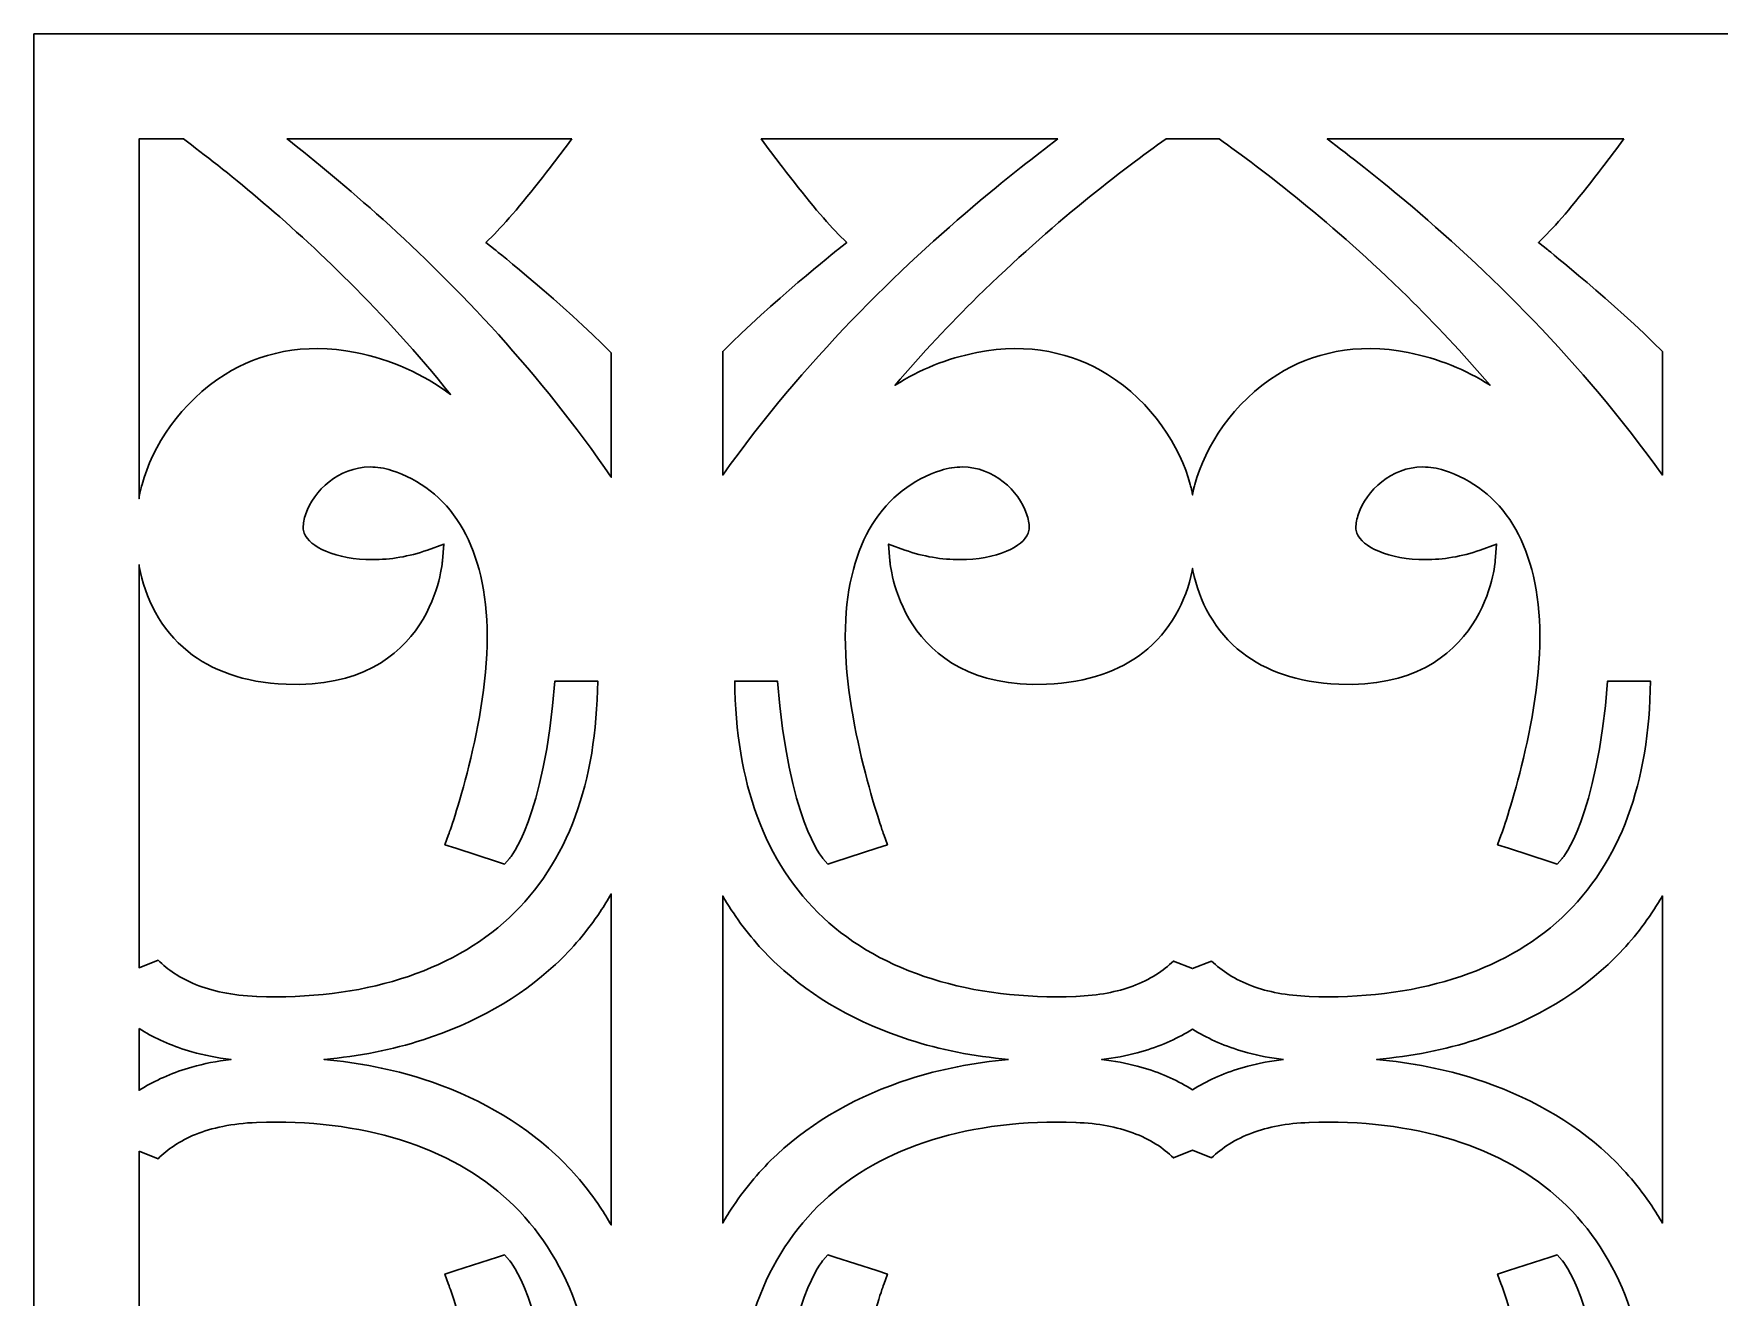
# Model space of a CAD drawing. Header units: centimetres. Extents: x -7.84 to -1.5, y -6.5 to 3.01.
# Drawn here: x -7.842 to -4.671, y 0.636 to 3.014 of the extents above; entities that cross this region are included whole.
import ezdxf

# ---------------------------------------------------------------- set-up
doc = ezdxf.new("R2010")
doc.units = ezdxf.units.CM
doc.header["$MEASUREMENT"] = 0
doc.layers.add('layer 1', color=7, linetype='Continuous')

msp = doc.modelspace()

# ---------------------------------------------------------------- linework, layer by layer
at = {"layer": 'layer 1', "color": 250, "lineweight": 30}
for points, knots in [([(-7.84198, 3.01416), (-7.84198, 3.01416), (-1.49953, 3.01416), (-1.49953, 3.01416), (-1.49953, 3.01416), (-1.49953, 3.01416), (-1.49953, -6.49951), (-1.49953, -6.49951), (-1.49953, -6.49951), (-1.49953, -6.49951), (-7.84198, -6.49951), (-7.84198, -6.49951), (-7.84198, -6.49951), (-7.84198, -6.49951), (-7.84198, 3.01416), (-7.84198, 3.01416)], [0, 0, 0, 0, 0.2, 0.2, 0.2, 0.2, 0.4, 0.4, 0.4, 0.4, 0.6, 0.6, 0.6, 0.6, 1, 1, 1, 1]), ([(-7.56014, 2.81596), (-7.48252, 2.75825), (-7.36833, 2.66657), (-7.24764, 2.54618), (-7.24764, 2.54618), (-7.18468, 2.48339), (-7.11997, 2.41278), (-7.05777, 2.33515), (-7.05777, 2.33515), (-7.10939, 2.37365), (-7.1695, 2.40071), (-7.23641, 2.41398), (-7.23641, 2.41398), (-7.33499, 2.43351), (-7.41743, 2.41274), (-7.48198, 2.37277), (-7.48198, 2.37277), (-7.56587, 2.32084), (-7.61921, 2.23602), (-7.63815, 2.16559), (-7.63815, 2.16559), (-7.63935, 2.16113), (-7.64031, 2.15734), (-7.64101, 2.15424), (-7.64101, 2.15424), (-7.64162, 2.15154), (-7.64241, 2.14764), (-7.64337, 2.14252), (-7.64337, 2.14252), (-7.64337, 2.14252), (-7.64378, 2.13894), (-7.64378, 2.13894), (-7.64378, 2.13894), (-7.64378, 2.13894), (-7.64378, 2.81596), (-7.64378, 2.81596), (-7.64378, 2.81596), (-7.64378, 2.81596), (-7.56014, 2.81596), (-7.56014, 2.81596)], [0, 0, 0, 0, 0.0909091, 0.0909091, 0.0909091, 0.0909091, 0.1818182, 0.1818182, 0.1818182, 0.1818182, 0.2727273, 0.2727273, 0.2727273, 0.2727273, 0.3636364, 0.3636364, 0.3636364, 0.3636364, 0.4545455, 0.4545455, 0.4545455, 0.4545455, 0.5454545, 0.5454545, 0.5454545, 0.5454545, 0.6363636, 0.6363636, 0.6363636, 0.6363636, 0.7272727, 0.7272727, 0.7272727, 0.7272727, 0.8181818, 0.8181818, 0.8181818, 0.8181818, 1, 1, 1, 1]), ([(-6.82964, 2.81596), (-6.84299, 2.79811), (-6.85643, 2.78034), (-6.86967, 2.76316), (-6.86967, 2.76316), (-6.91034, 2.71036), (-6.94874, 2.66334), (-6.97529, 2.63702), (-6.97529, 2.63702), (-6.97529, 2.63702), (-6.99115, 2.62129), (-6.99115, 2.62129), (-6.99115, 2.62129), (-6.99115, 2.62129), (-6.97365, 2.60723), (-6.97365, 2.60723), (-6.97365, 2.60723), (-6.97328, 2.60693), (-6.84601, 2.50504), (-6.75529, 2.41325), (-6.75529, 2.41325), (-6.75529, 2.41325), (-6.75529, 2.17919), (-6.75529, 2.17919), (-6.75529, 2.17919), (-6.88835, 2.37431), (-7.04562, 2.5385), (-7.18472, 2.66423), (-7.18472, 2.66423), (-7.25041, 2.72362), (-7.31211, 2.77446), (-7.36529, 2.81596), (-7.36529, 2.81596), (-7.36529, 2.81596), (-6.82964, 2.81596), (-6.82964, 2.81596)], [0, 0, 0, 0, 0.1, 0.1, 0.1, 0.1, 0.2, 0.2, 0.2, 0.2, 0.3, 0.3, 0.3, 0.3, 0.4, 0.4, 0.4, 0.4, 0.5, 0.5, 0.5, 0.5, 0.6, 0.6, 0.6, 0.6, 0.7, 0.7, 0.7, 0.7, 0.8, 0.8, 0.8, 0.8, 1, 1, 1, 1]), ([(-5.91507, 2.81596), (-5.95828, 2.78365), (-6.00779, 2.74491), (-6.06102, 2.70019), (-6.06102, 2.70019), (-6.21247, 2.57292), (-6.39401, 2.39714), (-6.54571, 2.18325), (-6.54571, 2.18325), (-6.54571, 2.18325), (-6.54571, 2.41608), (-6.54571, 2.41608), (-6.54571, 2.41608), (-6.45556, 2.50688), (-6.33031, 2.60694), (-6.32994, 2.60723), (-6.32994, 2.60723), (-6.32994, 2.60723), (-6.31239, 2.62128), (-6.31239, 2.62128), (-6.31239, 2.62128), (-6.31239, 2.62128), (-6.32838, 2.6371), (-6.32838, 2.6371), (-6.32838, 2.6371), (-6.35493, 2.66335), (-6.39296, 2.71023), (-6.43319, 2.76289), (-6.43319, 2.76289), (-6.44638, 2.78015), (-6.45979, 2.79801), (-6.47311, 2.81596), (-6.47311, 2.81596), (-6.47311, 2.81596), (-5.91507, 2.81596), (-5.91507, 2.81596)], [0, 0, 0, 0, 0.1, 0.1, 0.1, 0.1, 0.2, 0.2, 0.2, 0.2, 0.3, 0.3, 0.3, 0.3, 0.4, 0.4, 0.4, 0.4, 0.5, 0.5, 0.5, 0.5, 0.6, 0.6, 0.6, 0.6, 0.7, 0.7, 0.7, 0.7, 0.8, 0.8, 0.8, 0.8, 1, 1, 1, 1]), ([(-5.61186, 2.81596), (-5.53078, 2.75871), (-5.39753, 2.65722), (-5.25741, 2.51922), (-5.25741, 2.51922), (-5.20583, 2.46843), (-5.15332, 2.41268), (-5.10212, 2.35236), (-5.10212, 2.35236), (-5.14784, 2.38177), (-5.19944, 2.40278), (-5.2559, 2.41398), (-5.2559, 2.41398), (-5.35461, 2.4335), (-5.43704, 2.41276), (-5.50154, 2.37281), (-5.50154, 2.37281), (-5.58541, 2.32088), (-5.63862, 2.23604), (-5.65758, 2.16559), (-5.65758, 2.16559), (-5.65838, 2.16258), (-5.65903, 2.16006), (-5.65953, 2.15796), (-5.65953, 2.15796), (-5.65999, 2.15608), (-5.66057, 2.15347), (-5.66127, 2.15019), (-5.66127, 2.15019), (-5.66127, 2.15019), (-5.66176, 2.14613), (-5.66176, 2.14613), (-5.66176, 2.14613), (-5.66176, 2.14613), (-5.66225, 2.15019), (-5.66225, 2.15019), (-5.66225, 2.15019), (-5.66295, 2.15347), (-5.66353, 2.15608), (-5.66398, 2.15796), (-5.66398, 2.15796), (-5.66449, 2.16006), (-5.66513, 2.16258), (-5.66594, 2.16559), (-5.66594, 2.16559), (-5.6849, 2.23604), (-5.73811, 2.32088), (-5.82198, 2.37281), (-5.82198, 2.37281), (-5.88648, 2.41276), (-5.96891, 2.4335), (-6.06762, 2.41398), (-6.06762, 2.41398), (-6.12408, 2.40278), (-6.17567, 2.38177), (-6.2214, 2.35236), (-6.2214, 2.35236), (-6.1702, 2.41268), (-6.11768, 2.46843), (-6.06611, 2.51922), (-6.06611, 2.51922), (-5.92599, 2.65722), (-5.79274, 2.75871), (-5.71166, 2.81596), (-5.71166, 2.81596), (-5.71166, 2.81596), (-5.61186, 2.81596), (-5.61186, 2.81596)], [0, 0, 0, 0, 0.0555556, 0.0555556, 0.0555556, 0.0555556, 0.1111111, 0.1111111, 0.1111111, 0.1111111, 0.1666667, 0.1666667, 0.1666667, 0.1666667, 0.2222222, 0.2222222, 0.2222222, 0.2222222, 0.2777778, 0.2777778, 0.2777778, 0.2777778, 0.3333333, 0.3333333, 0.3333333, 0.3333333, 0.3888889, 0.3888889, 0.3888889, 0.3888889, 0.4444444, 0.4444444, 0.4444444, 0.4444444, 0.5, 0.5, 0.5, 0.5, 0.5555556, 0.5555556, 0.5555556, 0.5555556, 0.6111111, 0.6111111, 0.6111111, 0.6111111, 0.6666667, 0.6666667, 0.6666667, 0.6666667, 0.7222222, 0.7222222, 0.7222222, 0.7222222, 0.7777778, 0.7777778, 0.7777778, 0.7777778, 0.8333333, 0.8333333, 0.8333333, 0.8333333, 0.8888889, 0.8888889, 0.8888889, 0.8888889, 1, 1, 1, 1]), ([(-4.85042, 2.81596), (-4.86373, 2.79801), (-4.87714, 2.78015), (-4.89033, 2.76289), (-4.89033, 2.76289), (-4.93056, 2.71023), (-4.96859, 2.66335), (-4.99513, 2.6371), (-4.99513, 2.6371), (-4.99513, 2.6371), (-5.01113, 2.62128), (-5.01113, 2.62128), (-5.01113, 2.62128), (-5.01113, 2.62128), (-4.99358, 2.60723), (-4.99358, 2.60723), (-4.99358, 2.60723), (-4.99321, 2.60694), (-4.86796, 2.50688), (-4.77781, 2.41608), (-4.77781, 2.41608), (-4.77781, 2.41608), (-4.77781, 2.18325), (-4.77781, 2.18325), (-4.77781, 2.18325), (-4.92951, 2.39714), (-5.11105, 2.57292), (-5.2625, 2.70019), (-5.2625, 2.70019), (-5.31573, 2.74491), (-5.36524, 2.78365), (-5.40845, 2.81596), (-5.40845, 2.81596), (-5.40845, 2.81596), (-4.85042, 2.81596), (-4.85042, 2.81596)], [0, 0, 0, 0, 0.1, 0.1, 0.1, 0.1, 0.2, 0.2, 0.2, 0.2, 0.3, 0.3, 0.3, 0.3, 0.4, 0.4, 0.4, 0.4, 0.5, 0.5, 0.5, 0.5, 0.6, 0.6, 0.6, 0.6, 0.7, 0.7, 0.7, 0.7, 0.8, 0.8, 0.8, 0.8, 1, 1, 1, 1]), ([(-7.64378, 2.0148), (-7.64378, 2.0148), (-7.64337, 2.01115), (-7.64337, 2.01115), (-7.64337, 2.01115), (-7.6322, 1.95213), (-7.60447, 1.89344), (-7.55135, 1.85103), (-7.55135, 1.85103), (-7.50791, 1.81634), (-7.44804, 1.79291), (-7.36721, 1.78973), (-7.36721, 1.78973), (-7.09008, 1.77872), (-7.07303, 2.02105), (-7.07297, 2.02175), (-7.07297, 2.02175), (-7.07297, 2.02175), (-7.07035, 2.05355), (-7.07035, 2.05355), (-7.07035, 2.05355), (-7.07035, 2.05355), (-7.10124, 2.04232), (-7.10124, 2.04232), (-7.10124, 2.04232), (-7.1358, 2.02976), (-7.17136, 2.02421), (-7.20434, 2.02421), (-7.20434, 2.02421), (-7.23807, 2.02421), (-7.26861, 2.03), (-7.29214, 2.04), (-7.29214, 2.04), (-7.31315, 2.04894), (-7.32793, 2.06077), (-7.33308, 2.07407), (-7.33308, 2.07407), (-7.33431, 2.07725), (-7.33495, 2.08067), (-7.33495, 2.08434), (-7.33495, 2.08434), (-7.33495, 2.09239), (-7.33331, 2.1012), (-7.33019, 2.11025), (-7.33019, 2.11025), (-7.32278, 2.13181), (-7.30743, 2.15398), (-7.28626, 2.17083), (-7.28626, 2.17083), (-7.26544, 2.18738), (-7.23898, 2.19861), (-7.209, 2.19861), (-7.209, 2.19861), (-7.19619, 2.19861), (-7.18266, 2.19656), (-7.16857, 2.19201), (-7.16857, 2.19201), (-7.11597, 2.175), (-7.07116, 2.1415), (-7.03957, 2.09019), (-7.03957, 2.09019), (-7.00981, 2.04182), (-6.99154, 1.97743), (-6.98913, 1.89581), (-6.98913, 1.89581), (-6.98398, 1.72177), (-7.06115, 1.50743), (-7.06137, 1.50682), (-7.06137, 1.50682), (-7.06137, 1.50682), (-7.06829, 1.48743), (-7.06829, 1.48743), (-7.06829, 1.48743), (-7.06829, 1.48743), (-7.0481, 1.48092), (-7.0481, 1.48092), (-7.0481, 1.48092), (-7.0481, 1.48092), (-6.96945, 1.45555), (-6.96945, 1.45555), (-6.96945, 1.45555), (-6.96945, 1.45555), (-6.95598, 1.45121), (-6.95598, 1.45121), (-6.95598, 1.45121), (-6.95598, 1.45121), (-6.94683, 1.46182), (-6.94683, 1.46182), (-6.94683, 1.46182), (-6.94664, 1.46204), (-6.88203, 1.53454), (-6.8613, 1.79571), (-6.8613, 1.79571), (-6.8613, 1.79571), (-6.78089, 1.79571), (-6.78089, 1.79571), (-6.78089, 1.79571), (-6.78192, 1.69974), (-6.79606, 1.6147), (-6.82313, 1.54104), (-6.82313, 1.54104), (-6.85098, 1.46525), (-6.89258, 1.4014), (-6.94774, 1.34996), (-6.94774, 1.34996), (-7.00253, 1.29879), (-7.07189, 1.26005), (-7.15187, 1.23499), (-7.15187, 1.23499), (-7.23248, 1.20972), (-7.32405, 1.19833), (-7.42262, 1.20204), (-7.42262, 1.20204), (-7.42262, 1.20204), (-7.42254, 1.20204), (-7.42254, 1.20204), (-7.42254, 1.20204), (-7.46925, 1.20387), (-7.50697, 1.21216), (-7.53742, 1.22453), (-7.53742, 1.22453), (-7.56723, 1.23663), (-7.59016, 1.25266), (-7.6078, 1.27027), (-7.6078, 1.27027), (-7.6078, 1.27027), (-7.64378, 1.25613), (-7.64378, 1.25613), (-7.64378, 1.25613), (-7.64378, 1.25613), (-7.64378, 2.0148), (-7.64378, 2.0148)], [0, 0, 0, 0, 0.0294118, 0.0294118, 0.0294118, 0.0294118, 0.0588235, 0.0588235, 0.0588235, 0.0588235, 0.0882353, 0.0882353, 0.0882353, 0.0882353, 0.1176471, 0.1176471, 0.1176471, 0.1176471, 0.1470588, 0.1470588, 0.1470588, 0.1470588, 0.1764706, 0.1764706, 0.1764706, 0.1764706, 0.2058824, 0.2058824, 0.2058824, 0.2058824, 0.2352941, 0.2352941, 0.2352941, 0.2352941, 0.2647059, 0.2647059, 0.2647059, 0.2647059, 0.2941176, 0.2941176, 0.2941176, 0.2941176, 0.3235294, 0.3235294, 0.3235294, 0.3235294, 0.3529412, 0.3529412, 0.3529412, 0.3529412, 0.3823529, 0.3823529, 0.3823529, 0.3823529, 0.4117647, 0.4117647, 0.4117647, 0.4117647, 0.4411765, 0.4411765, 0.4411765, 0.4411765, 0.4705882, 0.4705882, 0.4705882, 0.4705882, 0.5, 0.5, 0.5, 0.5, 0.5294118, 0.5294118, 0.5294118, 0.5294118, 0.5588235, 0.5588235, 0.5588235, 0.5588235, 0.5882353, 0.5882353, 0.5882353, 0.5882353, 0.6176471, 0.6176471, 0.6176471, 0.6176471, 0.6470588, 0.6470588, 0.6470588, 0.6470588, 0.6764706, 0.6764706, 0.6764706, 0.6764706, 0.7058824, 0.7058824, 0.7058824, 0.7058824, 0.7352941, 0.7352941, 0.7352941, 0.7352941, 0.7647059, 0.7647059, 0.7647059, 0.7647059, 0.7941176, 0.7941176, 0.7941176, 0.7941176, 0.8235294, 0.8235294, 0.8235294, 0.8235294, 0.8529412, 0.8529412, 0.8529412, 0.8529412, 0.8823529, 0.8823529, 0.8823529, 0.8823529, 0.9117647, 0.9117647, 0.9117647, 0.9117647, 0.9411765, 0.9411765, 0.9411765, 0.9411765, 1, 1, 1, 1]), ([(-5.62595, 1.26873), (-5.62595, 1.26873), (-5.66176, 1.25443), (-5.66176, 1.25443), (-5.66176, 1.25443), (-5.66176, 1.25443), (-5.69757, 1.26873), (-5.69757, 1.26873), (-5.69757, 1.26873), (-5.71658, 1.25019), (-5.74155, 1.23351), (-5.77433, 1.22144), (-5.77433, 1.22144), (-5.80327, 1.21079), (-5.8384, 1.20371), (-5.88105, 1.20204), (-5.88105, 1.20204), (-5.88105, 1.20204), (-5.88097, 1.20204), (-5.88097, 1.20204), (-5.88097, 1.20204), (-5.97954, 1.19833), (-6.07111, 1.20971), (-6.15177, 1.23498), (-6.15177, 1.23498), (-6.23185, 1.26005), (-6.30132, 1.29879), (-6.3563, 1.34996), (-6.3563, 1.34996), (-6.41139, 1.40142), (-6.45301, 1.46533), (-6.48089, 1.54119), (-6.48089, 1.54119), (-6.50795, 1.61482), (-6.52211, 1.69981), (-6.52315, 1.79571), (-6.52315, 1.79571), (-6.52315, 1.79571), (-6.44274, 1.79571), (-6.44274, 1.79571), (-6.44274, 1.79571), (-6.42205, 1.53452), (-6.3574, 1.46204), (-6.35721, 1.46182), (-6.35721, 1.46182), (-6.35721, 1.46182), (-6.34806, 1.45121), (-6.34806, 1.45121), (-6.34806, 1.45121), (-6.34806, 1.45121), (-6.33459, 1.45555), (-6.33459, 1.45555), (-6.33459, 1.45555), (-6.33459, 1.45555), (-6.25594, 1.48092), (-6.25594, 1.48092), (-6.25594, 1.48092), (-6.25594, 1.48092), (-6.23574, 1.48743), (-6.23574, 1.48743), (-6.23574, 1.48743), (-6.23574, 1.48743), (-6.24266, 1.50682), (-6.24266, 1.50682), (-6.24266, 1.50682), (-6.24288, 1.50743), (-6.32006, 1.72177), (-6.31491, 1.89581), (-6.31491, 1.89581), (-6.31249, 1.97743), (-6.29423, 2.04182), (-6.26446, 2.09019), (-6.26446, 2.09019), (-6.23288, 2.1415), (-6.18807, 2.175), (-6.13547, 2.19201), (-6.13547, 2.19201), (-6.12138, 2.19656), (-6.10786, 2.19861), (-6.09506, 2.19861), (-6.09506, 2.19861), (-6.0651, 2.19861), (-6.03865, 2.18739), (-6.01785, 2.17084), (-6.01785, 2.17084), (-5.99668, 2.154), (-5.98133, 2.13183), (-5.97391, 2.11028), (-5.97391, 2.11028), (-5.97079, 2.10121), (-5.96915, 2.09239), (-5.96915, 2.08434), (-5.96915, 2.08434), (-5.96915, 2.08067), (-5.96979, 2.07725), (-5.97102, 2.07407), (-5.97102, 2.07407), (-5.97617, 2.06077), (-5.99095, 2.04894), (-6.01196, 2.04), (-6.01196, 2.04), (-6.03549, 2.03), (-6.06603, 2.02421), (-6.09976, 2.02421), (-6.09976, 2.02421), (-6.13274, 2.02421), (-6.16829, 2.02976), (-6.20286, 2.04232), (-6.20286, 2.04232), (-6.20286, 2.04232), (-6.23375, 2.05355), (-6.23375, 2.05355), (-6.23375, 2.05355), (-6.23375, 2.05355), (-6.23113, 2.02175), (-6.23113, 2.02175), (-6.23113, 2.02175), (-6.23107, 2.02105), (-6.21402, 1.77872), (-5.93683, 1.78973), (-5.93683, 1.78973), (-5.85764, 1.79285), (-5.79861, 1.81534), (-5.75545, 1.84877), (-5.75545, 1.84877), (-5.70293, 1.88945), (-5.67457, 1.94591), (-5.66225, 2.0034), (-5.66225, 2.0034), (-5.66225, 2.0034), (-5.66176, 2.00753), (-5.66176, 2.00753), (-5.66176, 2.00753), (-5.66176, 2.00753), (-5.66127, 2.0034), (-5.66127, 2.0034), (-5.66127, 2.0034), (-5.64895, 1.94591), (-5.62059, 1.88945), (-5.56807, 1.84877), (-5.56807, 1.84877), (-5.52491, 1.81534), (-5.46588, 1.79285), (-5.38669, 1.78973), (-5.38669, 1.78973), (-5.1095, 1.77872), (-5.09245, 2.02105), (-5.09239, 2.02175), (-5.09239, 2.02175), (-5.09239, 2.02175), (-5.08977, 2.05355), (-5.08977, 2.05355), (-5.08977, 2.05355), (-5.08977, 2.05355), (-5.12066, 2.04232), (-5.12066, 2.04232), (-5.12066, 2.04232), (-5.15523, 2.02976), (-5.19078, 2.02421), (-5.22376, 2.02421), (-5.22376, 2.02421), (-5.25749, 2.02421), (-5.28803, 2.03), (-5.31156, 2.04), (-5.31156, 2.04), (-5.33257, 2.04894), (-5.34735, 2.06077), (-5.3525, 2.07407), (-5.3525, 2.07407), (-5.35373, 2.07725), (-5.35437, 2.08067), (-5.35437, 2.08434), (-5.35437, 2.08434), (-5.35437, 2.09239), (-5.35273, 2.10121), (-5.3496, 2.11028), (-5.3496, 2.11028), (-5.34219, 2.13183), (-5.32684, 2.154), (-5.30567, 2.17084), (-5.30567, 2.17084), (-5.28487, 2.18739), (-5.25842, 2.19861), (-5.22846, 2.19861), (-5.22846, 2.19861), (-5.21566, 2.19861), (-5.20214, 2.19656), (-5.18805, 2.19201), (-5.18805, 2.19201), (-5.13545, 2.175), (-5.09064, 2.1415), (-5.05906, 2.09019), (-5.05906, 2.09019), (-5.02929, 2.04182), (-5.01103, 1.97743), (-5.00861, 1.89581), (-5.00861, 1.89581), (-5.00346, 1.72177), (-5.08064, 1.50743), (-5.08086, 1.50682), (-5.08086, 1.50682), (-5.08086, 1.50682), (-5.08778, 1.48743), (-5.08778, 1.48743), (-5.08778, 1.48743), (-5.08778, 1.48743), (-5.06758, 1.48092), (-5.06758, 1.48092), (-5.06758, 1.48092), (-5.06758, 1.48092), (-4.98893, 1.45555), (-4.98893, 1.45555), (-4.98893, 1.45555), (-4.98893, 1.45555), (-4.97546, 1.45121), (-4.97546, 1.45121), (-4.97546, 1.45121), (-4.97546, 1.45121), (-4.96631, 1.46182), (-4.96631, 1.46182), (-4.96631, 1.46182), (-4.96612, 1.46204), (-4.90147, 1.53452), (-4.88078, 1.79571), (-4.88078, 1.79571), (-4.88078, 1.79571), (-4.80037, 1.79571), (-4.80037, 1.79571), (-4.80037, 1.79571), (-4.80141, 1.69981), (-4.81557, 1.61482), (-4.84263, 1.54119), (-4.84263, 1.54119), (-4.87051, 1.46533), (-4.91212, 1.40142), (-4.96722, 1.34996), (-4.96722, 1.34996), (-5.0222, 1.29879), (-5.09167, 1.26005), (-5.17174, 1.23498), (-5.17174, 1.23498), (-5.25241, 1.20971), (-5.34398, 1.19833), (-5.44255, 1.20204), (-5.44255, 1.20204), (-5.44255, 1.20204), (-5.44247, 1.20204), (-5.44247, 1.20204), (-5.44247, 1.20204), (-5.48512, 1.20371), (-5.52025, 1.21079), (-5.54918, 1.22144), (-5.54918, 1.22144), (-5.58197, 1.23351), (-5.60694, 1.25019), (-5.62595, 1.26873)], [0, 0, 0, 0, 0.0153846, 0.0153846, 0.0153846, 0.0153846, 0.0307692, 0.0307692, 0.0307692, 0.0307692, 0.0461538, 0.0461538, 0.0461538, 0.0461538, 0.0615385, 0.0615385, 0.0615385, 0.0615385, 0.0769231, 0.0769231, 0.0769231, 0.0769231, 0.0923077, 0.0923077, 0.0923077, 0.0923077, 0.1076923, 0.1076923, 0.1076923, 0.1076923, 0.1230769, 0.1230769, 0.1230769, 0.1230769, 0.1384615, 0.1384615, 0.1384615, 0.1384615, 0.1538462, 0.1538462, 0.1538462, 0.1538462, 0.1692308, 0.1692308, 0.1692308, 0.1692308, 0.1846154, 0.1846154, 0.1846154, 0.1846154, 0.2, 0.2, 0.2, 0.2, 0.2153846, 0.2153846, 0.2153846, 0.2153846, 0.2307692, 0.2307692, 0.2307692, 0.2307692, 0.2461538, 0.2461538, 0.2461538, 0.2461538, 0.2615385, 0.2615385, 0.2615385, 0.2615385, 0.2769231, 0.2769231, 0.2769231, 0.2769231, 0.2923077, 0.2923077, 0.2923077, 0.2923077, 0.3076923, 0.3076923, 0.3076923, 0.3076923, 0.3230769, 0.3230769, 0.3230769, 0.3230769, 0.3384615, 0.3384615, 0.3384615, 0.3384615, 0.3538462, 0.3538462, 0.3538462, 0.3538462, 0.3692308, 0.3692308, 0.3692308, 0.3692308, 0.3846154, 0.3846154, 0.3846154, 0.3846154, 0.4, 0.4, 0.4, 0.4, 0.4153846, 0.4153846, 0.4153846, 0.4153846, 0.4307692, 0.4307692, 0.4307692, 0.4307692, 0.4461538, 0.4461538, 0.4461538, 0.4461538, 0.4615385, 0.4615385, 0.4615385, 0.4615385, 0.4769231, 0.4769231, 0.4769231, 0.4769231, 0.4923077, 0.4923077, 0.4923077, 0.4923077, 0.5076923, 0.5076923, 0.5076923, 0.5076923, 0.5230769, 0.5230769, 0.5230769, 0.5230769, 0.5384615, 0.5384615, 0.5384615, 0.5384615, 0.5538462, 0.5538462, 0.5538462, 0.5538462, 0.5692308, 0.5692308, 0.5692308, 0.5692308, 0.5846154, 0.5846154, 0.5846154, 0.5846154, 0.6, 0.6, 0.6, 0.6, 0.6153846, 0.6153846, 0.6153846, 0.6153846, 0.6307692, 0.6307692, 0.6307692, 0.6307692, 0.6461538, 0.6461538, 0.6461538, 0.6461538, 0.6615385, 0.6615385, 0.6615385, 0.6615385, 0.6769231, 0.6769231, 0.6769231, 0.6769231, 0.6923077, 0.6923077, 0.6923077, 0.6923077, 0.7076923, 0.7076923, 0.7076923, 0.7076923, 0.7230769, 0.7230769, 0.7230769, 0.7230769, 0.7384615, 0.7384615, 0.7384615, 0.7384615, 0.7538462, 0.7538462, 0.7538462, 0.7538462, 0.7692308, 0.7692308, 0.7692308, 0.7692308, 0.7846154, 0.7846154, 0.7846154, 0.7846154, 0.8, 0.8, 0.8, 0.8, 0.8153846, 0.8153846, 0.8153846, 0.8153846, 0.8307692, 0.8307692, 0.8307692, 0.8307692, 0.8461538, 0.8461538, 0.8461538, 0.8461538, 0.8615385, 0.8615385, 0.8615385, 0.8615385, 0.8769231, 0.8769231, 0.8769231, 0.8769231, 0.8923077, 0.8923077, 0.8923077, 0.8923077, 0.9076923, 0.9076923, 0.9076923, 0.9076923, 0.9230769, 0.9230769, 0.9230769, 0.9230769, 0.9384615, 0.9384615, 0.9384615, 0.9384615, 0.9538462, 0.9538462, 0.9538462, 0.9538462, 0.9692308, 0.9692308, 0.9692308, 0.9692308, 1, 1, 1, 1]), ([(-6.75529, 1.08011), (-6.75529, 1.08011), (-6.75529, 0.77185), (-6.75529, 0.77185), (-6.75529, 0.77185), (-6.76191, 0.78334), (-6.76887, 0.79457), (-6.77617, 0.80551), (-6.77617, 0.80551), (-6.80024, 0.8416), (-6.82814, 0.87477), (-6.86024, 0.90461), (-6.86024, 0.90461), (-6.92834, 0.96782), (-7.01291, 1.01561), (-7.10934, 1.04643), (-7.10934, 1.04643), (-7.16751, 1.06503), (-7.22999, 1.07747), (-7.29576, 1.08343), (-7.29576, 1.08343), (-7.22999, 1.08939), (-7.16751, 1.10183), (-7.10934, 1.12042), (-7.10934, 1.12042), (-7.01291, 1.15125), (-6.92834, 1.19904), (-6.86024, 1.26225), (-6.86024, 1.26225), (-6.82814, 1.29208), (-6.80024, 1.32525), (-6.77617, 1.36134), (-6.77617, 1.36134), (-6.76887, 1.37229), (-6.76191, 1.38352), (-6.75529, 1.39501), (-6.75529, 1.39501), (-6.75529, 1.39501), (-6.75529, 1.08675), (-6.75529, 1.08675), (-6.75529, 1.08675), (-6.75529, 1.08675), (-6.75529, 1.08011), (-6.75529, 1.08011)], [0, 0, 0, 0, 0.0833333, 0.0833333, 0.0833333, 0.0833333, 0.1666667, 0.1666667, 0.1666667, 0.1666667, 0.25, 0.25, 0.25, 0.25, 0.3333333, 0.3333333, 0.3333333, 0.3333333, 0.4166667, 0.4166667, 0.4166667, 0.4166667, 0.5, 0.5, 0.5, 0.5, 0.5833333, 0.5833333, 0.5833333, 0.5833333, 0.6666667, 0.6666667, 0.6666667, 0.6666667, 0.75, 0.75, 0.75, 0.75, 0.8333333, 0.8333333, 0.8333333, 0.8333333, 1, 1, 1, 1]), ([(-6.00796, 1.08343), (-6.07383, 1.07747), (-6.1364, 1.06502), (-6.19461, 1.04642), (-6.19461, 1.04642), (-6.29107, 1.01558), (-6.37556, 0.9678), (-6.44342, 0.90461), (-6.44342, 0.90461), (-6.4747, 0.87556), (-6.50196, 0.84309), (-6.52565, 0.80769), (-6.52565, 0.80769), (-6.53265, 0.79722), (-6.53933, 0.78651), (-6.54571, 0.77557), (-6.54571, 0.77557), (-6.54571, 0.77557), (-6.54571, 1.06641), (-6.54571, 1.06641), (-6.54571, 1.06641), (-6.54571, 1.06641), (-6.54571, 1.08011), (-6.54571, 1.08011), (-6.54571, 1.08011), (-6.54571, 1.08011), (-6.54571, 1.08675), (-6.54571, 1.08675), (-6.54571, 1.08675), (-6.54571, 1.08675), (-6.54571, 1.10045), (-6.54571, 1.10045), (-6.54571, 1.10045), (-6.54571, 1.10045), (-6.54571, 1.39129), (-6.54571, 1.39129), (-6.54571, 1.39129), (-6.53933, 1.38034), (-6.53265, 1.36963), (-6.52565, 1.35917), (-6.52565, 1.35917), (-6.50196, 1.32376), (-6.4747, 1.2913), (-6.44342, 1.26225), (-6.44342, 1.26225), (-6.37556, 1.19906), (-6.29107, 1.15127), (-6.19461, 1.12044), (-6.19461, 1.12044), (-6.1364, 1.10183), (-6.07383, 1.08939), (-6.00796, 1.08343)], [0, 0, 0, 0, 0.0714286, 0.0714286, 0.0714286, 0.0714286, 0.1428571, 0.1428571, 0.1428571, 0.1428571, 0.2142857, 0.2142857, 0.2142857, 0.2142857, 0.2857143, 0.2857143, 0.2857143, 0.2857143, 0.3571429, 0.3571429, 0.3571429, 0.3571429, 0.4285714, 0.4285714, 0.4285714, 0.4285714, 0.5, 0.5, 0.5, 0.5, 0.5714286, 0.5714286, 0.5714286, 0.5714286, 0.6428571, 0.6428571, 0.6428571, 0.6428571, 0.7142857, 0.7142857, 0.7142857, 0.7142857, 0.7857143, 0.7857143, 0.7857143, 0.7857143, 0.8571429, 0.8571429, 0.8571429, 0.8571429, 1, 1, 1, 1]), ([(-4.77781, 1.08011), (-4.77781, 1.08011), (-4.77781, 1.06641), (-4.77781, 1.06641), (-4.77781, 1.06641), (-4.77781, 1.06641), (-4.77781, 0.77557), (-4.77781, 0.77557), (-4.77781, 0.77557), (-4.78419, 0.78651), (-4.79087, 0.79722), (-4.79787, 0.80769), (-4.79787, 0.80769), (-4.82156, 0.84309), (-4.84882, 0.87556), (-4.8801, 0.90461), (-4.8801, 0.90461), (-4.94796, 0.9678), (-5.03245, 1.01558), (-5.12891, 1.04642), (-5.12891, 1.04642), (-5.18712, 1.06502), (-5.24969, 1.07747), (-5.31556, 1.08343), (-5.31556, 1.08343), (-5.24969, 1.08939), (-5.18712, 1.10183), (-5.12891, 1.12044), (-5.12891, 1.12044), (-5.03245, 1.15127), (-4.94796, 1.19906), (-4.8801, 1.26225), (-4.8801, 1.26225), (-4.84882, 1.2913), (-4.82156, 1.32376), (-4.79787, 1.35917), (-4.79787, 1.35917), (-4.79087, 1.36963), (-4.78419, 1.38034), (-4.77781, 1.39129), (-4.77781, 1.39129), (-4.77781, 1.39129), (-4.77781, 1.10045), (-4.77781, 1.10045), (-4.77781, 1.10045), (-4.77781, 1.10045), (-4.77781, 1.08675), (-4.77781, 1.08675), (-4.77781, 1.08675), (-4.77781, 1.08675), (-4.77781, 1.08011), (-4.77781, 1.08011)], [0, 0, 0, 0, 0.0714286, 0.0714286, 0.0714286, 0.0714286, 0.1428571, 0.1428571, 0.1428571, 0.1428571, 0.2142857, 0.2142857, 0.2142857, 0.2142857, 0.2857143, 0.2857143, 0.2857143, 0.2857143, 0.3571429, 0.3571429, 0.3571429, 0.3571429, 0.4285714, 0.4285714, 0.4285714, 0.4285714, 0.5, 0.5, 0.5, 0.5, 0.5714286, 0.5714286, 0.5714286, 0.5714286, 0.6428571, 0.6428571, 0.6428571, 0.6428571, 0.7142857, 0.7142857, 0.7142857, 0.7142857, 0.7857143, 0.7857143, 0.7857143, 0.7857143, 0.8571429, 0.8571429, 0.8571429, 0.8571429, 1, 1, 1, 1]), ([(-7.64378, 1.14151), (-7.64378, 1.14151), (-7.6337, 1.13554), (-7.6337, 1.13554), (-7.6337, 1.13554), (-7.60834, 1.12053), (-7.57879, 1.1075), (-7.54436, 1.0978), (-7.54436, 1.0978), (-7.52182, 1.09145), (-7.49733, 1.08653), (-7.47071, 1.08343), (-7.47071, 1.08343), (-7.49733, 1.08032), (-7.52182, 1.07541), (-7.54436, 1.06905), (-7.54436, 1.06905), (-7.57879, 1.05935), (-7.60834, 1.04632), (-7.6337, 1.03131), (-7.6337, 1.03131), (-7.6337, 1.03131), (-7.64378, 1.02534), (-7.64378, 1.02534), (-7.64378, 1.02534), (-7.64378, 1.02534), (-7.64378, 1.14151), (-7.64378, 1.14151)], [0, 0, 0, 0, 0.125, 0.125, 0.125, 0.125, 0.25, 0.25, 0.25, 0.25, 0.375, 0.375, 0.375, 0.375, 0.5, 0.5, 0.5, 0.5, 0.625, 0.625, 0.625, 0.625, 0.75, 0.75, 0.75, 0.75, 1, 1, 1, 1]), ([(-5.49071, 1.08343), (-5.51471, 1.08064), (-5.53692, 1.07638), (-5.55748, 1.07095), (-5.55748, 1.07095), (-5.5938, 1.06133), (-5.62494, 1.04798), (-5.6516, 1.03241), (-5.6516, 1.03241), (-5.6516, 1.03241), (-5.66176, 1.02647), (-5.66176, 1.02647), (-5.66176, 1.02647), (-5.66176, 1.02647), (-5.67192, 1.03241), (-5.67192, 1.03241), (-5.67192, 1.03241), (-5.69858, 1.04798), (-5.72971, 1.06133), (-5.76604, 1.07095), (-5.76604, 1.07095), (-5.7866, 1.07638), (-5.80881, 1.08064), (-5.8328, 1.08343), (-5.8328, 1.08343), (-5.80881, 1.08622), (-5.7866, 1.09047), (-5.76604, 1.09591), (-5.76604, 1.09591), (-5.72971, 1.10553), (-5.69858, 1.11888), (-5.67192, 1.13445), (-5.67192, 1.13445), (-5.67192, 1.13445), (-5.66176, 1.14039), (-5.66176, 1.14039), (-5.66176, 1.14039), (-5.66176, 1.14039), (-5.6516, 1.13445), (-5.6516, 1.13445), (-5.6516, 1.13445), (-5.62494, 1.11888), (-5.5938, 1.10553), (-5.55748, 1.09591), (-5.55748, 1.09591), (-5.53692, 1.09047), (-5.51471, 1.08622), (-5.49071, 1.08343)], [0, 0, 0, 0, 0.0769231, 0.0769231, 0.0769231, 0.0769231, 0.1538462, 0.1538462, 0.1538462, 0.1538462, 0.2307692, 0.2307692, 0.2307692, 0.2307692, 0.3076923, 0.3076923, 0.3076923, 0.3076923, 0.3846154, 0.3846154, 0.3846154, 0.3846154, 0.4615385, 0.4615385, 0.4615385, 0.4615385, 0.5384615, 0.5384615, 0.5384615, 0.5384615, 0.6153846, 0.6153846, 0.6153846, 0.6153846, 0.6923077, 0.6923077, 0.6923077, 0.6923077, 0.7692308, 0.7692308, 0.7692308, 0.7692308, 0.8461538, 0.8461538, 0.8461538, 0.8461538, 1, 1, 1, 1]), ([(-7.64378, 0.91073), (-7.64378, 0.91073), (-7.6078, 0.89658), (-7.6078, 0.89658), (-7.6078, 0.89658), (-7.59016, 0.91419), (-7.56723, 0.93021), (-7.53742, 0.94232), (-7.53742, 0.94232), (-7.50697, 0.95469), (-7.46925, 0.96299), (-7.42254, 0.96481), (-7.42254, 0.96481), (-7.42254, 0.96481), (-7.42262, 0.96481), (-7.42262, 0.96481), (-7.42262, 0.96481), (-7.32405, 0.96853), (-7.23248, 0.95714), (-7.15187, 0.93187), (-7.15187, 0.93187), (-7.07189, 0.9068), (-7.00253, 0.86807), (-6.94774, 0.8169), (-6.94774, 0.8169), (-6.89258, 0.76546), (-6.85098, 0.7016), (-6.82313, 0.62582), (-6.82313, 0.62582), (-6.79606, 0.55215), (-6.78192, 0.46711), (-6.78089, 0.37114), (-6.78089, 0.37114), (-6.78089, 0.37114), (-6.8613, 0.37114), (-6.8613, 0.37114), (-6.8613, 0.37114), (-6.88203, 0.63232), (-6.94664, 0.70481), (-6.94683, 0.70503), (-6.94683, 0.70503), (-6.94683, 0.70503), (-6.95598, 0.71565), (-6.95598, 0.71565), (-6.95598, 0.71565), (-6.95598, 0.71565), (-6.96945, 0.71131), (-6.96945, 0.71131), (-6.96945, 0.71131), (-6.96945, 0.71131), (-7.0481, 0.68594), (-7.0481, 0.68594), (-7.0481, 0.68594), (-7.0481, 0.68594), (-7.06829, 0.67942), (-7.06829, 0.67942), (-7.06829, 0.67942), (-7.06829, 0.67942), (-7.06137, 0.66004), (-7.06137, 0.66004), (-7.06137, 0.66004), (-7.06115, 0.65942), (-6.98398, 0.44508), (-6.98913, 0.27104), (-6.98913, 0.27104), (-6.99154, 0.18942), (-7.00981, 0.12503), (-7.03957, 0.07667), (-7.03957, 0.07667), (-7.07116, 0.02535), (-7.11597, -0.00815), (-7.16857, -0.02516), (-7.16857, -0.02516), (-7.18266, -0.02971), (-7.19619, -0.03175), (-7.209, -0.03175), (-7.209, -0.03175), (-7.23898, -0.03175), (-7.26544, -0.02053), (-7.28626, -0.00397), (-7.28626, -0.00397), (-7.30743, 0.01287), (-7.32278, 0.03504), (-7.33019, 0.0566), (-7.33019, 0.0566), (-7.33331, 0.06566), (-7.33495, 0.07447), (-7.33495, 0.08252), (-7.33495, 0.08252), (-7.33495, 0.08618), (-7.33431, 0.08961), (-7.33308, 0.09279), (-7.33308, 0.09279), (-7.32793, 0.10609), (-7.31315, 0.11792), (-7.29214, 0.12685), (-7.29214, 0.12685), (-7.26861, 0.13685), (-7.23807, 0.14264), (-7.20434, 0.14264), (-7.20434, 0.14264), (-7.17136, 0.14264), (-7.1358, 0.13709), (-7.10124, 0.12453), (-7.10124, 0.12453), (-7.10124, 0.12453), (-7.07035, 0.1133), (-7.07035, 0.1133), (-7.07035, 0.1133), (-7.07035, 0.1133), (-7.07297, 0.14511), (-7.07297, 0.14511), (-7.07297, 0.14511), (-7.07303, 0.14581), (-7.09008, 0.38813), (-7.36721, 0.37713), (-7.36721, 0.37713), (-7.44804, 0.37394), (-7.50791, 0.35051), (-7.55135, 0.31583), (-7.55135, 0.31583), (-7.60447, 0.27341), (-7.6322, 0.21472), (-7.64337, 0.15571), (-7.64337, 0.15571), (-7.64337, 0.15571), (-7.64378, 0.15205), (-7.64378, 0.15205), (-7.64378, 0.15205), (-7.64378, 0.15205), (-7.64378, 0.91073), (-7.64378, 0.91073)], [0, 0, 0, 0, 0.0294118, 0.0294118, 0.0294118, 0.0294118, 0.0588235, 0.0588235, 0.0588235, 0.0588235, 0.0882353, 0.0882353, 0.0882353, 0.0882353, 0.1176471, 0.1176471, 0.1176471, 0.1176471, 0.1470588, 0.1470588, 0.1470588, 0.1470588, 0.1764706, 0.1764706, 0.1764706, 0.1764706, 0.2058824, 0.2058824, 0.2058824, 0.2058824, 0.2352941, 0.2352941, 0.2352941, 0.2352941, 0.2647059, 0.2647059, 0.2647059, 0.2647059, 0.2941176, 0.2941176, 0.2941176, 0.2941176, 0.3235294, 0.3235294, 0.3235294, 0.3235294, 0.3529412, 0.3529412, 0.3529412, 0.3529412, 0.3823529, 0.3823529, 0.3823529, 0.3823529, 0.4117647, 0.4117647, 0.4117647, 0.4117647, 0.4411765, 0.4411765, 0.4411765, 0.4411765, 0.4705882, 0.4705882, 0.4705882, 0.4705882, 0.5, 0.5, 0.5, 0.5, 0.5294118, 0.5294118, 0.5294118, 0.5294118, 0.5588235, 0.5588235, 0.5588235, 0.5588235, 0.5882353, 0.5882353, 0.5882353, 0.5882353, 0.6176471, 0.6176471, 0.6176471, 0.6176471, 0.6470588, 0.6470588, 0.6470588, 0.6470588, 0.6764706, 0.6764706, 0.6764706, 0.6764706, 0.7058824, 0.7058824, 0.7058824, 0.7058824, 0.7352941, 0.7352941, 0.7352941, 0.7352941, 0.7647059, 0.7647059, 0.7647059, 0.7647059, 0.7941176, 0.7941176, 0.7941176, 0.7941176, 0.8235294, 0.8235294, 0.8235294, 0.8235294, 0.8529412, 0.8529412, 0.8529412, 0.8529412, 0.8823529, 0.8823529, 0.8823529, 0.8823529, 0.9117647, 0.9117647, 0.9117647, 0.9117647, 0.9411765, 0.9411765, 0.9411765, 0.9411765, 1, 1, 1, 1]), ([(-5.62595, 0.89813), (-5.62595, 0.89813), (-5.66176, 0.91243), (-5.66176, 0.91243), (-5.66176, 0.91243), (-5.66176, 0.91243), (-5.69757, 0.89813), (-5.69757, 0.89813), (-5.69757, 0.89813), (-5.71658, 0.91667), (-5.74155, 0.93334), (-5.77433, 0.94541), (-5.77433, 0.94541), (-5.80327, 0.95606), (-5.8384, 0.96315), (-5.88105, 0.96481), (-5.88105, 0.96481), (-5.88105, 0.96481), (-5.88097, 0.96481), (-5.88097, 0.96481), (-5.88097, 0.96481), (-5.97954, 0.96853), (-6.07111, 0.95714), (-6.15177, 0.93188), (-6.15177, 0.93188), (-6.23185, 0.9068), (-6.30132, 0.86807), (-6.3563, 0.8169), (-6.3563, 0.8169), (-6.41139, 0.76543), (-6.45301, 0.70153), (-6.48089, 0.62567), (-6.48089, 0.62567), (-6.50795, 0.55204), (-6.52211, 0.46705), (-6.52315, 0.37114), (-6.52315, 0.37114), (-6.52315, 0.37114), (-6.44274, 0.37114), (-6.44274, 0.37114), (-6.44274, 0.37114), (-6.42205, 0.63233), (-6.3574, 0.70481), (-6.35721, 0.70503), (-6.35721, 0.70503), (-6.35721, 0.70503), (-6.34806, 0.71565), (-6.34806, 0.71565), (-6.34806, 0.71565), (-6.34806, 0.71565), (-6.33459, 0.71131), (-6.33459, 0.71131), (-6.33459, 0.71131), (-6.33459, 0.71131), (-6.25594, 0.68594), (-6.25594, 0.68594), (-6.25594, 0.68594), (-6.25594, 0.68594), (-6.23574, 0.67942), (-6.23574, 0.67942), (-6.23574, 0.67942), (-6.23574, 0.67942), (-6.24266, 0.66004), (-6.24266, 0.66004), (-6.24266, 0.66004), (-6.24288, 0.65942), (-6.32006, 0.44508), (-6.31491, 0.27104), (-6.31491, 0.27104), (-6.31249, 0.18942), (-6.29423, 0.12503), (-6.26446, 0.07667), (-6.26446, 0.07667), (-6.23288, 0.02535), (-6.18807, -0.00815), (-6.13547, -0.02516), (-6.13547, -0.02516), (-6.12138, -0.02971), (-6.10786, -0.03175), (-6.09506, -0.03175), (-6.09506, -0.03175), (-6.0651, -0.03175), (-6.03865, -0.02053), (-6.01785, -0.00398), (-6.01785, -0.00398), (-5.99668, 0.01285), (-5.98133, 0.03503), (-5.97391, 0.05658), (-5.97391, 0.05658), (-5.97079, 0.06564), (-5.96915, 0.07446), (-5.96915, 0.08252), (-5.96915, 0.08252), (-5.96915, 0.08618), (-5.96979, 0.08961), (-5.97102, 0.09279), (-5.97102, 0.09279), (-5.97617, 0.10609), (-5.99095, 0.11792), (-6.01196, 0.12685), (-6.01196, 0.12685), (-6.03549, 0.13685), (-6.06603, 0.14264), (-6.09976, 0.14264), (-6.09976, 0.14264), (-6.13274, 0.14264), (-6.16829, 0.13709), (-6.20286, 0.12453), (-6.20286, 0.12453), (-6.20286, 0.12453), (-6.23375, 0.1133), (-6.23375, 0.1133), (-6.23375, 0.1133), (-6.23375, 0.1133), (-6.23113, 0.14511), (-6.23113, 0.14511), (-6.23113, 0.14511), (-6.23107, 0.14581), (-6.21402, 0.38813), (-5.93683, 0.37713), (-5.93683, 0.37713), (-5.85764, 0.37401), (-5.79861, 0.35152), (-5.75545, 0.31809), (-5.75545, 0.31809), (-5.70293, 0.2774), (-5.67457, 0.22095), (-5.66225, 0.16346), (-5.66225, 0.16346), (-5.66225, 0.16346), (-5.66176, 0.15933), (-5.66176, 0.15933), (-5.66176, 0.15933), (-5.66176, 0.15933), (-5.66127, 0.16346), (-5.66127, 0.16346), (-5.66127, 0.16346), (-5.64895, 0.22095), (-5.62059, 0.2774), (-5.56807, 0.31809), (-5.56807, 0.31809), (-5.52491, 0.35152), (-5.46588, 0.37401), (-5.38669, 0.37713), (-5.38669, 0.37713), (-5.1095, 0.38813), (-5.09245, 0.14581), (-5.09239, 0.14511), (-5.09239, 0.14511), (-5.09239, 0.14511), (-5.08977, 0.1133), (-5.08977, 0.1133), (-5.08977, 0.1133), (-5.08977, 0.1133), (-5.12066, 0.12453), (-5.12066, 0.12453), (-5.12066, 0.12453), (-5.15523, 0.13709), (-5.19078, 0.14264), (-5.22376, 0.14264), (-5.22376, 0.14264), (-5.25749, 0.14264), (-5.28803, 0.13685), (-5.31156, 0.12685), (-5.31156, 0.12685), (-5.33257, 0.11792), (-5.34735, 0.10609), (-5.3525, 0.09279), (-5.3525, 0.09279), (-5.35373, 0.08961), (-5.35437, 0.08618), (-5.35437, 0.08252), (-5.35437, 0.08252), (-5.35437, 0.07446), (-5.35273, 0.06564), (-5.3496, 0.05658), (-5.3496, 0.05658), (-5.34219, 0.03503), (-5.32684, 0.01285), (-5.30567, -0.00398), (-5.30567, -0.00398), (-5.28487, -0.02053), (-5.25842, -0.03175), (-5.22846, -0.03175), (-5.22846, -0.03175), (-5.21566, -0.03175), (-5.20214, -0.02971), (-5.18805, -0.02516), (-5.18805, -0.02516), (-5.13545, -0.00815), (-5.09064, 0.02535), (-5.05906, 0.07667), (-5.05906, 0.07667), (-5.02929, 0.12503), (-5.01103, 0.18942), (-5.00861, 0.27104), (-5.00861, 0.27104), (-5.00346, 0.44508), (-5.08064, 0.65942), (-5.08086, 0.66004), (-5.08086, 0.66004), (-5.08086, 0.66004), (-5.08778, 0.67942), (-5.08778, 0.67942), (-5.08778, 0.67942), (-5.08778, 0.67942), (-5.06758, 0.68594), (-5.06758, 0.68594), (-5.06758, 0.68594), (-5.06758, 0.68594), (-4.98893, 0.71131), (-4.98893, 0.71131), (-4.98893, 0.71131), (-4.98893, 0.71131), (-4.97546, 0.71565), (-4.97546, 0.71565), (-4.97546, 0.71565), (-4.97546, 0.71565), (-4.96631, 0.70503), (-4.96631, 0.70503), (-4.96631, 0.70503), (-4.96612, 0.70481), (-4.90147, 0.63233), (-4.88078, 0.37114), (-4.88078, 0.37114), (-4.88078, 0.37114), (-4.80037, 0.37114), (-4.80037, 0.37114), (-4.80037, 0.37114), (-4.80141, 0.46705), (-4.81557, 0.55204), (-4.84263, 0.62567), (-4.84263, 0.62567), (-4.87051, 0.70153), (-4.91212, 0.76543), (-4.96722, 0.8169), (-4.96722, 0.8169), (-5.0222, 0.86807), (-5.09167, 0.9068), (-5.17174, 0.93188), (-5.17174, 0.93188), (-5.25241, 0.95714), (-5.34398, 0.96853), (-5.44255, 0.96481), (-5.44255, 0.96481), (-5.44255, 0.96481), (-5.44247, 0.96481), (-5.44247, 0.96481), (-5.44247, 0.96481), (-5.48512, 0.96315), (-5.52025, 0.95606), (-5.54918, 0.94541), (-5.54918, 0.94541), (-5.58197, 0.93334), (-5.60694, 0.91667), (-5.62595, 0.89813)], [0, 0, 0, 0, 0.0153846, 0.0153846, 0.0153846, 0.0153846, 0.0307692, 0.0307692, 0.0307692, 0.0307692, 0.0461538, 0.0461538, 0.0461538, 0.0461538, 0.0615385, 0.0615385, 0.0615385, 0.0615385, 0.0769231, 0.0769231, 0.0769231, 0.0769231, 0.0923077, 0.0923077, 0.0923077, 0.0923077, 0.1076923, 0.1076923, 0.1076923, 0.1076923, 0.1230769, 0.1230769, 0.1230769, 0.1230769, 0.1384615, 0.1384615, 0.1384615, 0.1384615, 0.1538462, 0.1538462, 0.1538462, 0.1538462, 0.1692308, 0.1692308, 0.1692308, 0.1692308, 0.1846154, 0.1846154, 0.1846154, 0.1846154, 0.2, 0.2, 0.2, 0.2, 0.2153846, 0.2153846, 0.2153846, 0.2153846, 0.2307692, 0.2307692, 0.2307692, 0.2307692, 0.2461538, 0.2461538, 0.2461538, 0.2461538, 0.2615385, 0.2615385, 0.2615385, 0.2615385, 0.2769231, 0.2769231, 0.2769231, 0.2769231, 0.2923077, 0.2923077, 0.2923077, 0.2923077, 0.3076923, 0.3076923, 0.3076923, 0.3076923, 0.3230769, 0.3230769, 0.3230769, 0.3230769, 0.3384615, 0.3384615, 0.3384615, 0.3384615, 0.3538462, 0.3538462, 0.3538462, 0.3538462, 0.3692308, 0.3692308, 0.3692308, 0.3692308, 0.3846154, 0.3846154, 0.3846154, 0.3846154, 0.4, 0.4, 0.4, 0.4, 0.4153846, 0.4153846, 0.4153846, 0.4153846, 0.4307692, 0.4307692, 0.4307692, 0.4307692, 0.4461538, 0.4461538, 0.4461538, 0.4461538, 0.4615385, 0.4615385, 0.4615385, 0.4615385, 0.4769231, 0.4769231, 0.4769231, 0.4769231, 0.4923077, 0.4923077, 0.4923077, 0.4923077, 0.5076923, 0.5076923, 0.5076923, 0.5076923, 0.5230769, 0.5230769, 0.5230769, 0.5230769, 0.5384615, 0.5384615, 0.5384615, 0.5384615, 0.5538462, 0.5538462, 0.5538462, 0.5538462, 0.5692308, 0.5692308, 0.5692308, 0.5692308, 0.5846154, 0.5846154, 0.5846154, 0.5846154, 0.6, 0.6, 0.6, 0.6, 0.6153846, 0.6153846, 0.6153846, 0.6153846, 0.6307692, 0.6307692, 0.6307692, 0.6307692, 0.6461538, 0.6461538, 0.6461538, 0.6461538, 0.6615385, 0.6615385, 0.6615385, 0.6615385, 0.6769231, 0.6769231, 0.6769231, 0.6769231, 0.6923077, 0.6923077, 0.6923077, 0.6923077, 0.7076923, 0.7076923, 0.7076923, 0.7076923, 0.7230769, 0.7230769, 0.7230769, 0.7230769, 0.7384615, 0.7384615, 0.7384615, 0.7384615, 0.7538462, 0.7538462, 0.7538462, 0.7538462, 0.7692308, 0.7692308, 0.7692308, 0.7692308, 0.7846154, 0.7846154, 0.7846154, 0.7846154, 0.8, 0.8, 0.8, 0.8, 0.8153846, 0.8153846, 0.8153846, 0.8153846, 0.8307692, 0.8307692, 0.8307692, 0.8307692, 0.8461538, 0.8461538, 0.8461538, 0.8461538, 0.8615385, 0.8615385, 0.8615385, 0.8615385, 0.8769231, 0.8769231, 0.8769231, 0.8769231, 0.8923077, 0.8923077, 0.8923077, 0.8923077, 0.9076923, 0.9076923, 0.9076923, 0.9076923, 0.9230769, 0.9230769, 0.9230769, 0.9230769, 0.9384615, 0.9384615, 0.9384615, 0.9384615, 0.9538462, 0.9538462, 0.9538462, 0.9538462, 0.9692308, 0.9692308, 0.9692308, 0.9692308, 1, 1, 1, 1])]:
    msp.add_open_spline(points, degree=3, knots=knots, dxfattribs=at)

doc.saveas('drawing.dxf')
